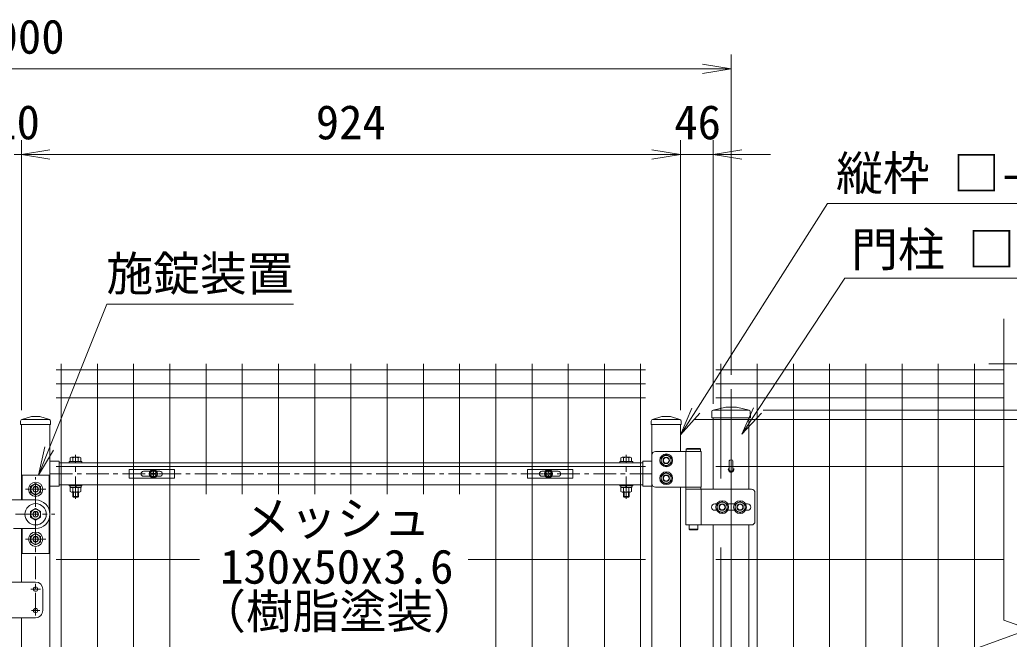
# Model space of a CAD drawing. Units: millimetres, scale not verified. Extents: x -4200 to 4200, y -2970 to 2970.
# Drawn here: x 1199 to 2586, y 192 to 1060 of the extents above; entities that cross this region are included whole.
import ezdxf
from ezdxf.enums import TextEntityAlignment as Align

# ---------------------------------------------------------------- set-up
doc = ezdxf.new("R2010")
doc.units = ezdxf.units.MM
doc.header["$LTSCALE"] = 20
doc.linetypes.add('USER1', pattern=[50.8, 31.75, -6.35, 6.35, -6.35])
for name, color, linetype, lineweight in [('0-0_D-STR-TXT', 7, 'Continuous', 9), ('0-3_D-BMK', 2, 'USER1', 13), ('0-4_D-STR1', 1, 'Continuous', 18), ('0-5_D-STR-DIM', 7, 'Continuous', 9), ('0-6_0', 7, 'Continuous', 9), ('0-8_D-STR3', 3, 'Continuous', 13), ('0-9_LAYER06', 7, 'Continuous', 9), ('0-A_Defpoints', 6, 'Continuous', 18), ('0-B_D-STR2', 7, 'Continuous', 9)]:
    doc.layers.add(name, color=color, linetype=linetype, lineweight=lineweight)
doc.styles.add('ＭＳ ゴシック', font='')
doc.styles.get('ＭＳ ゴシック').set_extended_font_data('MS Gothic')

# ---------------------------------------------------------------- blocks, each defined once
blk = doc.blocks.new('_Open')
at = {"layer": '0-6_0'}
blk.add_line((-20, 3.33), (0, 0), dxfattribs=at)
blk.add_lwpolyline([(-20, -3.33), (0, 0), (-20, 0)], dxfattribs=at)
blk = doc.blocks.new('U6')
at = {"layer": '0-3_D-BMK'}
for p, q in [((21120, 12208), (21120, 13449.8)), ((36560, 12208), (36560, 13449.8)), ((20000, 8940), (20000, 12820)), ((20400, 12915), (37280, 12915)), ((19717.5, 12480), (20282.5, 12480)), ((18415.4, 11780), (20536.8, 11780)), ((19717.5, 11080), (20282.5, 11080)), ((19862.3, 9680), (20137.7, 9680)), ((19879.8, 9080), (20120.2, 9080))]:
    blk.add_line(p, q, dxfattribs=at)
at = {"layer": '0-4_D-STR1'}
for p, q in [((19613.8, 14437.9), (19880, 14520)), ((20379.2, 14440), (19628, 14440)), ((20120, 14520), (19880, 14520)), ((20386.2, 14437.9), (20120, 14520)), ((37293.8, 14437.9), (37560, 14520)), ((38059.2, 14440), (37308, 14440)), ((37800, 14520), (37560, 14520)), ((38066.2, 14437.9), (37800, 14520)), ((19580, 14392), (19580, 14300)), ((20420, 14300), (19580, 14300)), ((19600, 14300), (19600, 12180)), ((20400, 14300), (20400, 600)), ((20420, 14392), (20420, 14300)), ((37260, 14392), (37260, 14300)), ((38100, 14300), (37260, 14300)), ((37280, 14300), (37280, 600)), ((38080, 14300), (38080, 13540)), ((38100, 14392), (38100, 14300)), ((20400, 13265), (20660, 13265)), ((20660, 13265), (20660, 12565)), ((20660, 13225), (37020, 13225)), ((37020, 13265), (37020, 12565)), ((37280, 13265), (37020, 13265)), ((20400, 12565), (20660, 12565)), ((20660, 12605), (37020, 12605)), ((37280, 12565), (37020, 12565)), ((38080, 12540), (38080, 5310)), ((19600, 11380), (19600, 9880)), ((19600, 8880), (19600, 600))]:
    blk.add_line(p, q, dxfattribs=at)
for centre, start, end in [((19628, 14392), 90, 180), ((20372, 14392), 0, 72.84994), ((37308, 14392), 90, 180), ((38052, 14392), 0, 72.84994)]:
    blk.add_arc(centre, 48, start, end, dxfattribs=at)
at = {"layer": '0-8_D-STR3'}
for p, q in [((38644, 13600), (38244, 13600)), ((20970, 13257), (20970, 13366)), ((21232.5, 13377.1), (21007.5, 13377.1)), ((21045, 13257), (21045, 13366)), ((21195, 13257), (21195, 13366)), ((21270, 13257), (21270, 13366)), ((36409.9, 13257), (36409.9, 13366)), ((36447.5, 13377.1), (36672.5, 13377.1)), ((36485, 13257), (36485, 13366)), ((36635, 13257), (36635, 13366)), ((36710, 13257), (36710, 13366)), ((37280, 13440), (37280, 12640)), ((38660, 13540), (37380, 13540)), ((38228, 13540), (38228, 12540)), ((38644, 13540), (38244, 13540)), ((38660, 13540), (38660, 12540)), ((20940, 13257), (20940, 13225)), ((20940, 13257), (21300, 13257)), ((20940, 13225), (21300, 13225)), ((21270, 13257), (20970, 13257)), ((21300, 13257), (21300, 13225)), ((36380, 13257), (36380, 13225)), ((36740, 13257), (36380, 13257)), ((36740, 13225), (36380, 13225)), ((36409.9, 13257), (36710, 13257)), ((36740, 13257), (36740, 13225)), ((20380, 12880), (19620, 12880)), ((19620, 12880), (19620, 12180)), ((20380, 11904.9), (20380, 12880)), ((20000, 12641.7), (19860, 12560.8)), ((19860, 12399.2), (19860, 12560.8)), ((20000, 12641.7), (20140, 12560.8)), ((20140, 12399.2), (20140, 12560.8)), ((20940, 12605), (20940, 12573)), ((20940, 12605), (21300, 12605)), ((20940, 12573), (21300, 12573)), ((20970, 12533), (20970, 12414)), ((21045, 12533), (21045, 12414)), ((21127.5, 12533), (21104.4, 12573)), ((21141.4, 12533), (21118.3, 12573)), ((21195, 12533), (21195, 12414)), ((21270, 12533), (21270, 12414)), ((21300, 12605), (21300, 12573)), ((36380, 12605), (36380, 12573)), ((36740, 12605), (36380, 12605)), ((36740, 12573), (36380, 12573)), ((36409.9, 12533), (36409.9, 12414)), ((36485, 12533), (36485, 12414)), ((36538.6, 12533), (36561.7, 12573)), ((36552.5, 12533), (36575.6, 12573)), ((36635, 12533), (36635, 12414)), ((36710, 12533), (36710, 12414)), ((36740, 12605), (36740, 12573)), ((37380, 12540), (38660, 12540)), ((38234, 12540), (38654, 12540)), ((38234, 12540), (38234, 12480)), ((38654, 12540), (38654, 12480)), ((20000, 12318.3), (19860, 12399.2)), ((20000, 12318.3), (20140, 12399.2)), ((21007.5, 12403), (21232.5, 12403)), ((21040, 12277), (21040, 12403)), ((21040, 12277), (21060, 12257)), ((21040, 12277), (21200, 12277)), ((21060, 12257), (21060, 12403)), ((21180, 12257), (21060, 12257)), ((21180, 12257), (21180, 12403)), ((21180, 12257), (21200, 12277)), ((21200, 12277), (21200, 12403)), ((36672.5, 12403), (36447.5, 12403)), ((36480, 12277), (36480, 12403)), ((36500, 12257), (36480, 12277)), ((36640, 12277), (36480, 12277)), ((36500, 12257), (36500, 12403)), ((36500, 12257), (36620, 12257)), ((36620, 12257), (36620, 12403)), ((36640, 12277), (36620, 12257)), ((36640, 12277), (36640, 12403)), ((38228, 12480), (38228, 11480)), ((38228, 12480), (40068, 12480)), ((38234, 12480), (38654, 12480)), ((38660, 12480), (38660, 11480)), ((40168, 12380), (40168, 11580)), ((19040, 12180), (20000, 12180)), ((20000, 11941.7), (19860, 11860.8)), ((20000, 11941.7), (20140, 11860.8)), ((38950, 11980), (38950.2, 11980)), ((39040, 12070), (39094.1, 12070)), ((39405.9, 12070), (39594.1, 12070)), ((39905.9, 12070), (39960, 12070)), ((40050, 11980), (40050.2, 11980)), ((19860, 11699.2), (19860, 11860.8)), ((20000, 11618.3), (19860, 11699.2)), ((20000, 11618.3), (20140, 11699.2)), ((20140, 11699.2), (20140, 11860.8)), ((20380, 11655.1), (20380, 10680)), ((39040, 11890), (39094.1, 11890)), ((39405.9, 11890), (39594.1, 11890)), ((39905.9, 11890), (39960, 11890)), ((19380, 11380), (20000, 11380)), ((19620, 10680), (19620, 11380)), ((40068, 11480), (38228, 11480)), ((38324, 11480), (38324, 11360)), ((38564, 11480), (38564, 11360)), ((20000, 11241.7), (19860, 11160.8)), ((20000, 11241.7), (19860, 11160.8)), ((19860, 10999.2), (19860, 11160.8)), ((19860, 11160.8), (19860, 10999.2)), ((20000, 11241.7), (20140, 11160.8)), ((20000, 11241.7), (20140, 11160.8)), ((20140, 10999.2), (20140, 11160.8)), ((20140, 11160.8), (20140, 10999.2)), ((38564, 11360), (38324, 11360)), ((38344, 11340), (38324, 11360)), ((38544, 11340), (38344, 11340)), ((38544, 11340), (38564, 11360)), ((20000, 10918.3), (19860, 10999.2)), ((20000, 10918.3), (19860, 10999.2)), ((20000, 10918.3), (20140, 10999.2)), ((20000, 10918.3), (20140, 10999.2)), ((20380, 10680), (19620, 10680)), ((19000, 9880), (20000, 9880)), ((20200, 9080), (20200, 9680)), ((19000, 8880), (20000, 8880))]:
    blk.add_line(p, q, dxfattribs=at)
for points in [[(38624, 13620), (38264, 13620), (38244, 13600), (38244, 13540)], [(38624, 13620), (38644, 13600), (38644, 13540)], [(21274, 12533), (20966, 12533), (20966, 12573)], [(21274, 12533), (21274, 12573), (20966, 12573)], [(36406, 12533), (36714, 12533), (36714, 12573)], [(36406, 12533), (36406, 12573), (36714, 12573)]]:
    blk.add_lwpolyline(points, dxfattribs=at)
for points in [[(37680, 13452), (37539.7, 13371), (37539.7, 13209), (37680, 13128), (37820.3, 13209), (37820.3, 13371)], [(37680, 12952), (37539.7, 12871), (37539.7, 12709), (37680, 12628), (37820.3, 12709), (37820.3, 12871)], [(39250, 12142), (39109.7, 12061), (39109.7, 11899), (39250, 11818), (39390.3, 11899), (39390.3, 12061)], [(39750, 12142), (39609.7, 12061), (39609.7, 11899), (39750, 11818), (39890.3, 11899), (39890.3, 12061)]]:
    blk.add_lwpolyline(points, close=True, dxfattribs=at)
for centre, radius in [((37680, 13290), 180), ((37680, 13290), 140.7), ((37680, 13290), 90), ((37680, 13290), 80), ((37680, 12790), 180), ((37680, 12790), 140.7), ((37680, 12790), 90), ((37680, 12790), 80), ((20000, 12480), 200), ((20000, 12480), 140), ((20000, 12480), 80), ((20000, 12480), 70), ((20000, 11780), 300), ((39250, 11980), 180), ((39250, 11980), 140.7), ((39250, 11980), 90), ((39250, 11980), 80), ((39750, 11980), 180), ((39750, 11980), 140.7), ((39750, 11980), 90), ((39750, 11980), 80), ((20000, 11780), 140), ((20000, 11780), 80), ((20000, 11780), 70), ((20000, 11080), 200), ((20000, 11080), 200), ((20000, 11080), 140), ((20000, 11080), 140), ((20000, 11080), 80), ((20000, 11080), 80), ((20000, 11080), 70), ((20000, 11080), 70), ((20000, 9680), 60), ((20000, 9080), 60)]:
    blk.add_circle(centre, radius, dxfattribs=at)
for centre, radius, start, end in [((21007.5, 13308), 69.1, 57.13278, 122.86722), ((21120, 13117.2), 259.8, 73.22135, 106.77865), ((21232.5, 13308), 69.1, 57.13278, 122.86722), ((36447.5, 13308), 69.1, 57.13278, 122.86722), ((36560, 13117.2), 259.8, 73.22135, 106.77865), ((36672.5, 13308), 69.1, 57.13278, 122.86722), ((37380, 13440), 100, 90, 180), ((37380, 12640), 100, 180, 270), ((21007.5, 12472.1), 69.1, 237.13278, 302.86722), ((21120, 12662.8), 259.8, 253.22135, 286.77865), ((21232.5, 12472.1), 69.1, 237.13278, 302.86722), ((36447.5, 12472.1), 69.1, 237.13278, 302.86722), ((36560, 12662.8), 259.8, 253.22135, 286.77865), ((36672.5, 12472.1), 69.1, 237.13278, 302.86722), ((40068, 12380), 100, 0, 90), ((20000, 11780), 400, 270, 89.99983), ((39040, 11980), 90, 90, 180), ((39040, 11980), 90, 180, 270), ((39960, 11980), 90, 0, 90), ((39960, 11980), 90, 270, 0), ((40068, 11580), 100, 270, 0), ((20000, 9680), 200, 0, 90), ((20000, 9080), 200, 270, 0.00001)]:
    blk.add_arc(centre, radius, start, end, dxfattribs=at)
at = {"layer": '0-9_LAYER06'}
for p, q in [((19620, 12180), (19620, 12180)), ((20380, 11904.9), (20380, 11904.9)), ((19620, 11380), (19620, 11380))]:
    blk.add_line(p, q, dxfattribs=at)
at = {"layer": '0-A_Defpoints'}
for centre in [(23300, 12915), (34380, 12915)]:
    blk.add_circle(centre, 80, dxfattribs=at)
blk = doc.blocks.new('A$C1aa64d16')
at = {"layer": '0-8_D-STR3'}
for p, q in [((-679.7, 120), (590.3, 120)), ((-679.7, -120), (-679.7, 120)), ((-274.7, 70), (-91.2, 70)), ((-37.1, 8.4), (-63, 7.9)), ((-63, 7.9), (-63, -7.9)), ((-7.9, 63), (-8.4, 37.1)), ((-7.9, 63), (7.9, 63)), ((7.9, 63), (8.4, 37.1)), ((37.1, 8.4), (63, 7.9)), ((63, 7.9), (63, -7.9)), ((91.2, 70), (185.3, 70)), ((-274.7, -70), (-91.2, -70)), ((-37.1, -8.4), (-63, -7.9)), ((-7.9, -63), (-8.4, -37.1)), ((37.1, -8.4), (63, -7.9)), ((91.2, -70), (185.3, -70))]:
    blk.add_line(p, q, dxfattribs=at)
for points in [[(-679.7, -120), (590.3, -120), (590.3, 120)], [(-7.9, -63), (7.9, -63), (8.4, -37.1)]]:
    blk.add_lwpolyline(points, dxfattribs=at)
for radius in [115, 105]:
    blk.add_circle((0, 0), radius, dxfattribs=at)
for centre, radius, start, end in [((-274.7, 0), 70, 90, 270), ((-38.1, 38.1), 29.8, 270, 0), ((38.1, 38.1), 29.8, 180, 270), ((185.3, 0), 70, 270, 90), ((-38.1, -38.1), 29.8, 0, 90), ((38.1, -38.1), 29.8, 90, 180)]:
    blk.add_arc(centre, radius, start, end, dxfattribs=at)
blk = doc.blocks.new('A$Cf29bf4b8')
at = {"layer": '0-8_D-STR3'}
for p, q in [((-590.3, 120), (679.7, 120)), ((-590.3, -120), (-590.3, 120)), ((-185.3, 70), (-91.2, 70)), ((-37.1, 8.4), (-63, 7.9)), ((-63, 7.9), (-63, -7.9)), ((-7.9, 63), (-8.4, 37.1)), ((-7.9, 63), (7.9, 63)), ((7.9, 63), (8.4, 37.1)), ((37.1, 8.4), (63, 7.9)), ((63, 7.9), (63, -7.9)), ((91.2, 70), (274.7, 70)), ((-185.3, -70), (-91.2, -70)), ((-37.1, -8.4), (-63, -7.9)), ((-7.9, -63), (-8.4, -37.1)), ((37.1, -8.4), (63, -7.9)), ((91.2, -70), (274.7, -70))]:
    blk.add_line(p, q, dxfattribs=at)
for points in [[(-590.3, -120), (679.7, -120), (679.7, 120)], [(-7.9, -63), (7.9, -63), (8.4, -37.1)]]:
    blk.add_lwpolyline(points, dxfattribs=at)
for radius in [115, 105]:
    blk.add_circle((0, 0), radius, dxfattribs=at)
for centre, radius, start, end in [((-185.3, 0), 70, 90, 270), ((-38.1, 38.1), 29.8, 270, 0), ((38.1, 38.1), 29.8, 180, 270), ((274.7, 0), 70, 270, 90), ((-38.1, -38.1), 29.8, 0, 90), ((38.1, -38.1), 29.8, 90, 180)]:
    blk.add_arc(centre, radius, start, end, dxfattribs=at)
blk = doc.blocks.new('MLeader1')
at = {"layer": '0-0_D-STR-TXT'}
blk.add_line((1245.82, 456.34), (1224.76, 421.68), dxfattribs=at)
for points in [[(1239.64, 458.81), (1320.73, 661.2), (1568.03, 661.2), (1582.35, 661.2)], [(1233.45, 461.29), (1224.76, 421.68), (1239.64, 458.81)]]:
    blk.add_lwpolyline(points, dxfattribs=at)

msp = doc.modelspace()

# ---------------------------------------------------------------- linework, layer by layer
at = {"layer": '0-0_D-STR-TXT'}
for points in [[(2901.55, 802.14), (2330.96, 802.14), (2146.21, 511.89)], [(2925.96, 697.52), (2355.37, 697.52), (2232.78, 512.29)]]:
    msp.add_lwpolyline(points, dxfattribs=at)
at = {"layer": '0-3_D-BMK'}
msp.add_line((2195.73, 541.96), (2195.73, -502.31), dxfattribs=at)
at = {"layer": '0-4_D-STR1'}
for p, q in [((2188.23, 516.68), (2170.44, 512.6)), ((2188.23, 516.68), (2203.23, 516.68)), ((2203.23, 516.68), (2221.02, 512.6)), ((2168.89, 510.68), (2168.73, 501.68)), ((2168.73, 501.68), (2222.73, 501.68)), ((2170.73, 501.68), (2170.73, 401.69)), ((2170.82, 512.68), (2220.65, 512.68)), ((2220.73, 501.68), (2220.73, 401.69)), ((2222.58, 510.68), (2222.73, 501.68)), ((2170.73, 351.69), (2170.73, -9.81)), ((2220.73, 351.69), (2220.73, -9.81))]:
    msp.add_line(p, q, dxfattribs=at)
for centre, radius, start, end in [((2170.89, 510.65), 2, 102.93782, 179), ((2220.58, 510.65), 2, 1, 77.06218), ((2195.73, 429.69), 4, 162.5424, 17.4576)]:
    msp.add_arc(centre, radius, start, end, dxfattribs=at)
at = {"layer": '0-5_D-STR-DIM'}
for p, q in [((2195.73, 561.96), (2195.73, 1011.06)), ((2155.73, 991.06), (235.73, 991.06)), ((1200.74, 512.69), (1200.74, 891.06)), ((1200.74, 512.69), (1200.74, 891.06)), ((2124.73, 512.69), (2124.73, 891.06)), ((2124.73, 512.69), (2124.73, 891.06)), ((2170.73, 521.68), (2170.73, 891.06)), ((1190.74, 871.06), (1200.74, 871.06)), ((1240.74, 871.06), (2084.73, 871.06)), ((1240.74, 871.06), (1280.74, 871.06)), ((2084.73, 871.06), (2044.73, 871.06)), ((2124.73, 871.06), (2170.73, 871.06)), ((2210.73, 871.06), (2250.73, 871.06)), ((2556.86, 577.68), (3045.12, 577.68)), ((2143.7, 499.69), (2805.12, 499.69)), ((2240.65, 512.68), (2925.12, 512.68))]:
    msp.add_line(p, q, dxfattribs=at)
at = {"layer": '0-8_D-STR3'}
for p, q in [((2193.13, 441.4), (2193.13, 429.24)), ((2198.33, 441.4), (2198.33, 429.24))]:
    msp.add_line(p, q, dxfattribs=at)
msp.add_arc((2195.73, 429.24), 2.6, 180, 0, dxfattribs=at)
msp.add_ellipse((2195.73, 441.39), major_axis=(-2.6, 0), ratio=0.649974, start_param=3.1415927, end_param=6.2831853, dxfattribs=at)
at = {"layer": '0-B_D-STR2'}
for p, q in [((2578.11, 218.34), (2578.11, 640.69)), ((1249.58, 569.26), (2075.9, 569.26)), ((1256.58, 577.68), (1256.58, -192.32)), ((1307.35, 577.68), (1307.35, -192.32)), ((1358.12, 577.68), (1358.12, -192.32)), ((1408.89, 577.68), (1408.89, -192.32)), ((1459.66, 577.68), (1459.66, 394.87)), ((1510.43, 577.68), (1510.43, 394.87)), ((1561.2, 577.68), (1561.2, 394.87)), ((1611.97, 577.68), (1611.97, 394.87)), ((1662.74, 577.68), (1662.74, 394.87)), ((1713.51, 577.68), (1713.51, 394.87)), ((1764.28, 577.68), (1764.28, 394.87)), ((1815.05, 577.68), (1815.05, 394.87)), ((1865.82, 577.68), (1865.82, -192.32)), ((1916.59, 577.68), (1916.59, -192.32)), ((1967.36, 577.68), (1967.36, -192.32)), ((2018.13, 577.68), (2018.13, -192.32)), ((2068.9, 577.68), (2068.9, -192.32)), ((2174.53, 569.26), (2578.11, 569.26)), ((2181.53, 577.68), (2181.53, 416.89)), ((2232.28, 577.68), (2232.28, -192.32)), ((2283.09, 577.68), (2283.09, -192.32)), ((2333.82, 577.68), (2333.82, -192.32)), ((2384.63, 577.68), (2384.63, -192.32)), ((2435.4, 577.68), (2435.4, -192.32)), ((2486.13, 577.68), (2486.13, -192.32)), ((2536.86, 577.68), (2536.86, -192.32)), ((1249.58, 549.68), (2075.9, 549.68)), ((2174.53, 549.68), (2578.11, 549.68)), ((1249.58, 530.11), (2075.9, 530.11)), ((2174.53, 530.11), (2578.11, 530.11)), ((1249.58, 433.68), (2075.9, 433.68)), ((2174.53, 433.68), (2578.11, 433.68)), ((2181.53, 320.23), (2181.53, 26.13)), ((1249.58, 303.43), (1450.64, 303.43)), ((1827.06, 303.43), (2075.9, 303.43)), ((2174.53, 303.43), (2578.11, 303.43)), ((2613.34, 205.51), (2578.11, 218.34)), ((2542.87, 179.86), (2613.34, 205.51))]:
    msp.add_line(p, q, dxfattribs=at)

# ---------------------------------------------------------------- block references
at = {"layer": '0-0_D-STR-TXT'}
msp.add_blockref('MLeader1', (0, 0), dxfattribs=at)
at = {"layer": '0-0_D-STR-TXT', "xscale": 2, "yscale": 2}
for p, rotation in [((2124.74, 478.14), 237.5226), ((2210.7, 478.93), 236.50107)]:
    msp.add_blockref('_Open', p, dxfattribs=dict(at, rotation=rotation))
at = {"layer": '0-5_D-STR-DIM'}
for name, p, xscale, yscale in [('_Open', (2195.73, 991.06), 2, 2), ('_Open', (2124.73, 871.06), 2, 2), ('_Open', (2124.73, 871.06), 2, 2), ('A$C1aa64d16', (1385.74, 423.44), 0.05, 0.05), ('A$Cf29bf4b8', (1939.74, 423.44), 0.05, 0.05)]:
    msp.add_blockref(name, p, dxfattribs=dict(at, xscale=xscale, yscale=yscale))
at = {"layer": '0-5_D-STR-DIM', "xscale": 2, "yscale": 2, "rotation": 180}
for p in [(1200.74, 871.06), (1200.74, 871.06), (2170.73, 871.06)]:
    msp.add_blockref('_Open', p, dxfattribs=at)
at = {"layer": '0-6_0', "xscale": 0.05, "yscale": 0.05}
msp.add_blockref('U6', (220.74, -222.31), dxfattribs=at)

# ---------------------------------------------------------------- texts
at = {"layer": '0-0_D-STR-TXT', "style": 'ＭＳ ゴシック'}
for s, p in [('縦枠 □-40x40x1.6', (2342.87, 806.23)), ('門柱 □-50x50x2.3', (2363.98, 699.47)), ('施錠装置', (1319.92, 665.59)), ('メッシュ', (1511.79, 322.55)), ('130x50x3.6', (1479.31, 254.91)), ('（樹脂塗装）', (1449.93, 192.08))]:
    msp.add_text(s, height=48.09, dxfattribs=at).set_placement(p, align=Align.BOTTOM_LEFT)
at = {"layer": '0-5_D-STR-DIM', "style": 'ＭＳ ゴシック'}
for s, p in [('2000', (1130.48, 997.81)), ('10', (1161.33, 877.81)), ('924', (1613.48, 877.81)), ('46', (2116.01, 877.81))]:
    msp.add_text(s, height=48.09, dxfattribs=at).set_placement(p, align=Align.BOTTOM_LEFT)

doc.saveas('drawing.dxf')
